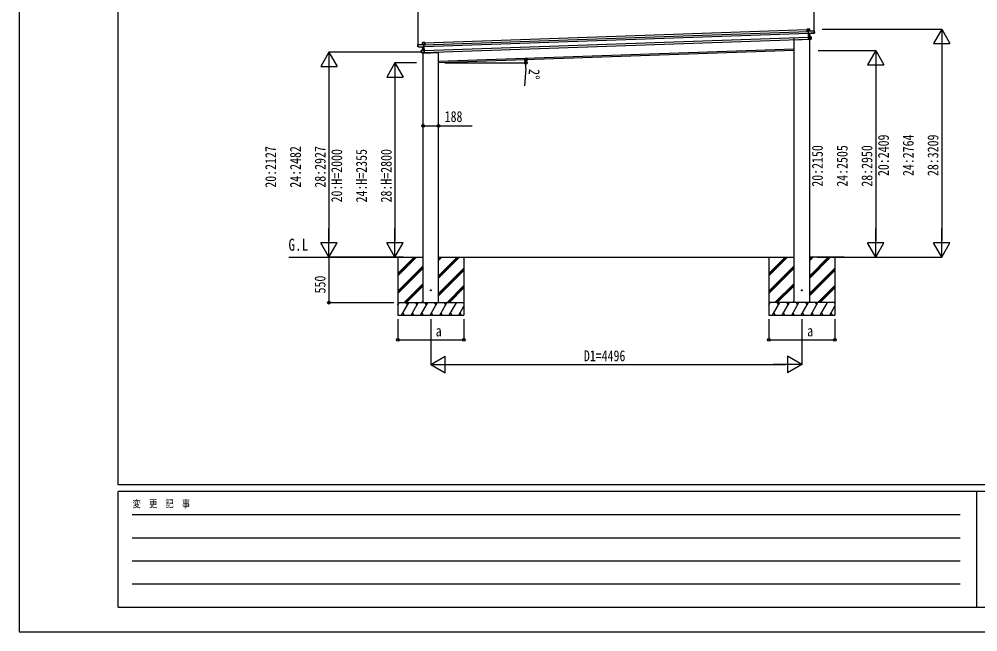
# Model space of a CAD drawing. Units: millimetres, scale not verified. Extents: x -16820 to 16820, y -11880 to 11880.
# Drawn here: x -16820 to -5205, y -11880 to -4460 of the extents above; entities that cross this region are included whole.
import ezdxf
from ezdxf.enums import TextEntityAlignment as Align

# ---------------------------------------------------------------- set-up
doc = ezdxf.new("R2010")
doc.units = ezdxf.units.MM
doc.header["$LTSCALE"] = 40
for name, color, linetype in [('0-2_USER1', 3, 'Continuous'), ('0-4_YKK_13', 4, 'Continuous'), ('0-5_YKK_A1', 4, 'Continuous'), ('0-6_YKK_D', 6, 'Continuous'), ('0-7_YKK_ZWAK', 7, 'Continuous')]:
    doc.layers.add(name, color=color, linetype=linetype)
doc.styles.add('ＭＳ ゴシック', font='')
doc.styles.get('ＭＳ ゴシック').set_extended_font_data('MS Gothic')

msp = doc.modelspace()

# ---------------------------------------------------------------- linework, layer by layer
at = {"layer": '0-4_YKK_13'}
for p, q in [((-7274.55, -4580.88), (-7273.76, -4580.02)), ((-7274.55, -4580.88), (-7273.66, -4606.36)), ((-7273.66, -4606.36), (-7272.72, -4606.33)), ((-7272.72, -4606.33), (-7273.63, -4580.35)), ((-7245.11, -4578.85), (-7273.59, -4579.84)), ((-7259.17, -4605.86), (-7272.72, -4606.33)), ((-7258.8, -4603.13), (-7259.25, -4603.62)), ((-7259.25, -4603.62), (-7259.23, -4604.36)), ((-7259.23, -4604.36), (-7258.43, -4603.5)), ((-7259.23, -4604.36), (-7258.27, -4631.73)), ((-7257.3, -4632.6), (-7258.3, -4603.82)), ((-7257.3, -4632.6), (-7258.27, -4631.73)), ((-7258.27, -4631.73), (-7258.18, -4634.33)), ((-7257.21, -4635.2), (-7258.18, -4634.33)), ((-7258.18, -4634.33), (-7256.78, -4674.27)), ((-7186.3, -4600.81), (-7258.05, -4603.32)), ((-7257.21, -4635.18), (-7257.3, -4632.6)), ((-7242.66, -4633.82), (-7257.21, -4635.18)), ((-7257.21, -4635.2), (-7256.74, -4635.64)), ((-7255.89, -4672.79), (-7257.21, -4635.2)), ((-7256.74, -4635.64), (-7242.64, -4634.32)), ((-7245.06, -4579.35), (-7244.59, -4579.33)), ((-7243.79, -4602.32), (-7244.59, -4579.33)), ((-7244.26, -4602.33), (-7243.79, -4602.32)), ((-7242.64, -4634.32), (-7241.28, -4673.17)), ((-7240.81, -4673.22), (-7242.17, -4634.27)), ((-7241.84, -4633.76), (-7185.31, -4628.32)), ((-7185.49, -4623.3), (-7193.01, -4623.56)), ((-7192.91, -4626.57), (-7193.01, -4623.56)), ((-7185.79, -4601.29), (-7186.26, -4601.31)), ((-7185.02, -4623.28), (-7185.79, -4601.29)), ((-7185.49, -4623.3), (-7185.02, -4623.28)), ((-7185.39, -4626.22), (-7185.31, -4628.32)), ((-7184.93, -4625.71), (-7185.02, -4623.28)), ((-7184.86, -4627.81), (-7184.93, -4625.71)), ((-11932.66, -4743.03), (-11933.13, -4743.05)), ((-11932.33, -4766.03), (-11933.13, -4743.05)), ((-11932.65, -4742.53), (-11904.17, -4741.54)), ((-11903.18, -4768.02), (-11904.09, -4742.03)), ((-11903.13, -4742.5), (-11903.99, -4741.7)), ((-11903.13, -4742.5), (-11902.24, -4767.98)), ((-7430.33, -4708.6), (-7429.89, -4710.21)), ((-7239.84, -4707.45), (-7424.89, -4713.87)), ((-7256.01, -4673.43), (-7256.78, -4674.27)), ((-7256.78, -4674.27), (-7255.7, -4705.34)), ((-7241.28, -4673.17), (-7255.89, -4672.79)), ((-7255.74, -4673.15), (-7255.88, -4673.29)), ((-7223.74, -4674.13), (-7255.88, -4673.29)), ((-7254.74, -4705.75), (-7255.86, -4673.79)), ((-7254.87, -4706.12), (-7255.7, -4705.34)), ((-7230.25, -4703.4), (-7254.74, -4705.75)), ((-7241.21, -4704.95), (-7240.85, -4707.49)), ((-7240.21, -4704.86), (-7239.84, -4707.45)), ((-7222.83, -4700.15), (-7230.36, -4700.41)), ((-7230.25, -4703.4), (-7230.36, -4700.41)), ((-7230.23, -4703.9), (-7222.72, -4703.17)), ((-7223.72, -4674.63), (-7223.25, -4674.62)), ((-7222.36, -4700.13), (-7223.25, -4674.62)), ((-7222.83, -4700.15), (-7222.36, -4700.13)), ((-7222.27, -4702.66), (-7222.36, -4700.13)), ((-11990.26, -4769.06), (-11989.79, -4769.04)), ((-11989.49, -4791.04), (-11990.26, -4769.06)), ((-11989.78, -4768.54), (-11918.03, -4766.03)), ((-11989.02, -4791.03), (-11989.49, -4791.04)), ((-11989.4, -4793.47), (-11989.49, -4791.04)), ((-11989.33, -4795.57), (-11989.4, -4793.47)), ((-11989.02, -4791.03), (-11981.49, -4790.76)), ((-11988.92, -4793.95), (-11988.85, -4796.05)), ((-11932.08, -4797.54), (-11988.85, -4796.05)), ((-11981.39, -4793.78), (-11981.49, -4790.76)), ((-11947.3, -4839.57), (-11947.77, -4839.59)), ((-11946.88, -4865.1), (-11947.77, -4839.59)), ((-11947.32, -4839.07), (-11915.32, -4835.99)), ((-11946.41, -4865.08), (-11946.88, -4865.1)), ((-11946.79, -4867.63), (-11946.88, -4865.1)), ((-11946.41, -4865.08), (-11938.88, -4864.82)), ((-11938.76, -4868.31), (-11946.3, -4868.11)), ((-11938.78, -4867.81), (-11938.88, -4864.82)), ((-11938.78, -4867.81), (-11914.18, -4868.45)), ((-11931.86, -4766.02), (-11932.33, -4766.03)), ((-11930.35, -4836.97), (-11931.71, -4798.02)), ((-11931.26, -4797.54), (-11916.65, -4797.88)), ((-11917.08, -4798.37), (-11931.24, -4798.04)), ((-11931.24, -4798.04), (-11929.88, -4836.89)), ((-11929.88, -4836.89), (-11915.34, -4835.49)), ((-11928.38, -4871.18), (-11743.31, -4864.68)), ((-11928.3, -4870.03), (-11928.38, -4871.18)), ((-11927.29, -4870.06), (-11927.37, -4871.15)), ((-11916.74, -4795.3), (-11917.74, -4766.52)), ((-11916.78, -4766.99), (-11917.64, -4766.19)), ((-11917.3, -4765.8), (-11916.81, -4766.25)), ((-11916.65, -4797.9), (-11917.08, -4798.37)), ((-11916.81, -4766.25), (-11916.78, -4766.99)), ((-11916.78, -4766.99), (-11915.83, -4794.37)), ((-11916.74, -4795.3), (-11915.83, -4794.37)), ((-11916.65, -4797.88), (-11916.74, -4795.3)), ((-11916.73, -4768.49), (-11903.18, -4768.02)), ((-11916.65, -4797.9), (-11915.74, -4796.97)), ((-11915.34, -4835.49), (-11916.65, -4797.9)), ((-11915.83, -4794.37), (-11915.74, -4796.97)), ((-11915.74, -4796.97), (-11914.34, -4836.9)), ((-11915.46, -4835.86), (-11915.32, -4835.99)), ((-11914.18, -4868.45), (-11915.3, -4836.49)), ((-11915.18, -4836.12), (-11914.34, -4836.9)), ((-11914.34, -4836.9), (-11913.26, -4867.98)), ((-11914.03, -4868.81), (-11913.26, -4867.98)), ((-11902.24, -4767.98), (-11903.18, -4768.02)), ((-11738.25, -4859.04), (-11738.58, -4860.68))]:
    msp.add_line(p, q, dxfattribs=at)
for points in [[(-7273.59, -4579.84), (-7273.6, -4579.86), (-7273.63, -4579.89), (-7273.69, -4579.95), (-7273.76, -4580.02)], [(-7273.63, -4580.35), (-7245.06, -4579.35), (-7244.26, -4602.33), (-7258.1, -4602.82)], [(-7258.3, -4603.82), (-7186.26, -4601.31), (-7185.49, -4623.3)], [(-7192.91, -4626.57), (-7257.3, -4632.6), (-7257.3, -4632.6)], [(-7242.23, -4634.28), (-7242.2, -4634.27), (-7242.18, -4634.27), (-7242.17, -4634.27)], [(-7241.84, -4633.76), (-7241.84, -4633.76), (-7241.85, -4633.76)], [(-7192.91, -4626.57), (-7192.9, -4626.95), (-7185.39, -4626.22)], [(-11904.09, -4742.03), (-11932.66, -4743.03), (-11931.86, -4766.02), (-11918.01, -4765.53)], [(-11904.17, -4741.54), (-11904.15, -4741.55), (-11904.12, -4741.58), (-11904.06, -4741.63), (-11903.99, -4741.7)], [(-7255.88, -4673.29), (-7255.88, -4673.3), (-7255.91, -4673.33), (-7255.95, -4673.37), (-7256.01, -4673.43)], [(-7255.86, -4673.79), (-7223.72, -4674.63), (-7222.83, -4700.15)], [(-7254.87, -4706.12), (-7254.81, -4706.18), (-7254.76, -4706.22), (-7254.73, -4706.24), (-7254.72, -4706.25)], [(-7254.72, -4706.25), (-7230.23, -4703.9), (-7230.25, -4703.4)], [(-7241.28, -4673.17), (-7241.19, -4673.18), (-7241.1, -4673.19), (-7241.02, -4673.2), (-7240.95, -4673.2), (-7240.89, -4673.21), (-7240.85, -4673.21), (-7240.82, -4673.22), (-7240.81, -4673.22)], [(-11917.74, -4766.52), (-11989.79, -4769.04), (-11989.02, -4791.03)], [(-11981.39, -4793.78), (-11981.38, -4794.15), (-11988.92, -4793.95)], [(-11981.39, -4793.78), (-11916.74, -4795.3), (-11916.74, -4795.3)], [(-11915.3, -4836.49), (-11947.3, -4839.57), (-11946.41, -4865.08)], [(-11914.17, -4868.95), (-11938.76, -4868.31), (-11938.78, -4867.81)], [(-11932.08, -4797.54), (-11932.07, -4797.54), (-11932.07, -4797.54)], [(-11931.65, -4798.02), (-11931.68, -4798.02), (-11931.7, -4798.02), (-11931.71, -4798.02)], [(-11929.88, -4836.89), (-11929.98, -4836.91), (-11930.06, -4836.92), (-11930.15, -4836.93), (-11930.22, -4836.95), (-11930.27, -4836.95), (-11930.32, -4836.96), (-11930.34, -4836.97), (-11930.35, -4836.97)], [(-11915.32, -4835.99), (-11915.31, -4836), (-11915.28, -4836.03), (-11915.24, -4836.07), (-11915.18, -4836.12)], [(-11914.03, -4868.81), (-11914.09, -4868.87), (-11914.13, -4868.92), (-11914.16, -4868.94), (-11914.17, -4868.95)]]:
    msp.add_lwpolyline(points, dxfattribs=at)
for centre in [(-11832, -7743.56), (-7336.58, -7743.18)]:
    msp.add_circle(centre, 5, dxfattribs=at)
for centre, radius, start, end in [((-7258.07, -4603.82), 1, 92, 137), ((-7256.6, -4600.97), 3.08, 224.50749, 234.22646), ((-7251.91, -4609.54), 8.88, 136.94482, 137.18495), ((-7258.04, -4603.82), 0.5, 92, 137), ((-7256.03, -4602.87), 2.08, 178.55929, 192.42625), ((-7245.09, -4579.35), 0.5, 2, 92), ((-7247.13, -4579.3), 2.07, 358.55048, 12.44867), ((-7242.18, -4602.39), 2.08, 178.55929, 192.42625), ((-7243.29, -4602.3), 0.5, 182, 272), ((-7240.38, -4633.99), 2.28, 175.72193, 188.26437), ((-7241.75, -4634.24), 0.483, 101.4924, 184.59913), ((-7241.67, -4634.25), 0.5, 95.5, 182), ((-7186.29, -4601.31), 0.5, 2, 92), ((-7188.33, -4601.26), 2.08, 358.55929, 12.42625), ((-7185.36, -4627.82), 0.5, 275.5, 2), ((-11932.63, -4743.03), 0.5, 92, 182), ((-11930.6, -4742.83), 2.07, 171.55133, 185.44952), ((-7425.07, -4708.88), 5, 195.5, 272), ((-7239.22, -4673.35), 2.07, 175.06677, 188.93323), ((-7240.31, -4673.2), 0.5, 182, 268.5), ((-7223.75, -4674.63), 0.5, 2, 88.5), ((-7225.78, -4674.45), 2.07, 355.06602, 8.93398), ((-7222.77, -4702.67), 0.5, 275.5, 2), ((-11989.76, -4769.04), 0.5, 92, 182), ((-11987.72, -4768.84), 2.08, 171.57375, 185.44071), ((-11988.83, -4795.55), 0.5, 182, 268.5), ((-11947.27, -4839.57), 0.5, 95.5, 182), ((-11945.26, -4839.25), 2.07, 175.06602, 188.93398), ((-11946.29, -4867.61), 0.5, 182, 268.5), ((-11932.83, -4766.05), 0.5, 272, 2), ((-11932.21, -4798.04), 0.5, 2, 88.5), ((-11932.13, -4798.02), 0.483, 359.40087, 82.5076), ((-11933.92, -4766.21), 2.08, 351.57375, 5.44071), ((-11933.52, -4797.87), 2.28, 355.73562, 8.27807), ((-11930.85, -4836.98), 0.5, 275.5, 2), ((-11931.93, -4837.21), 2.07, 355.06677, 8.93323), ((-11920.08, -4765.73), 2.08, 351.57375, 5.44071), ((-11918.01, -4766.53), 0.5, 47, 92), ((-11917.98, -4766.53), 1, 47, 92), ((-11919.64, -4763.8), 3.08, 309.77354, 319.49251), ((-11923.72, -4772.67), 8.88, 46.81505, 47.05517), ((-11743.48, -4859.68), 5, 272, 348.5)]:
    msp.add_arc(centre, radius, start, end, dxfattribs=at)
for centre, major_axis, ratio, start_param, end_param in [((-7274.1, -4580.36), (-0.017, 0.5), 0.944124, 4.71238898, 5.42585015), ((-7258.77, -4603.84), (-0.017, 0.5), 0.944124, 4.71238898, 5.42585015), ((-7256.72, -4635.64), (0.488, -0.456), 0.023136, 3.16478273, 4.68830004), ((-7242.72, -4633.87), (0.997, 0.096), 0.043579, 0.51190197, 1.5070393), ((-7242.67, -4634.37), (0.498, 0.079), 0.086186, 0.49147269, 1.49908743), ((-7242.72, -4633.87), (0.997, 0.096), 0.043579, 0.50900782, 0.51190197), ((-7185.43, -4625.72), (0.017, -0.5), 0.999045, 0.06102831, 1.57079633), ((-11903.62, -4742.02), (-0.017, 0.5), 0.944124, 0.85733516, 1.57079633), ((-7256.33, -4673.78), (-0.196, 0.467), 0.921944, 4.3224851, 5.1060198), ((-7255.42, -4672.8), (-0.196, 0.467), 0.921944, 1.18089244, 1.96442714), ((-7255.21, -4705.8), (0.163, 0.48), 0.921944, 4.31875817, 5.10229286), ((-11988.91, -4793.45), (0.017, -0.5), 0.999045, 4.71238898, 6.222157), ((-11931.2, -4797.58), (-1, 0.03), 0.043579, 4.77614601, 5.77128334), ((-11931.2, -4797.58), (-1, 0.03), 0.043579, 5.77128334, 5.77417749), ((-11931.21, -4798.08), (-0.502, 0.044), 0.086186, 4.78409788, 5.79171262), ((-11917.27, -4766.51), (-0.017, 0.5), 0.944124, 0.85733516, 1.57079633), ((-11917.1, -4798.37), (-0.455, -0.489), 0.023136, 1.59488526, 3.11840257), ((-11915.81, -4835.54), (0.163, 0.48), 0.921944, 4.31875817, 5.10229286), ((-11914.83, -4836.45), (0.163, 0.48), 0.921944, 1.17716551, 1.96070021), ((-11913.71, -4868.47), (-0.196, 0.467), 0.921944, 1.18089244, 1.96442714)]:
    msp.add_ellipse(centre, major_axis=major_axis, ratio=ratio, start_param=start_param, end_param=end_param, dxfattribs=at)
at = {"layer": '0-5_YKK_A1'}
for p, q in [((-11916.64, -4771.21), (-7259.08, -4608.56)), ((-11915.94, -4791.2), (-7258.38, -4628.55)), ((-11903.02, -4745.72), (-7274.44, -4584.09)), ((-11914.19, -4841.17), (-7256.64, -4678.52)), ((-11913.36, -4865.15), (-7255.8, -4702.51)), ((-7430.33, -7893.18), (-7430.33, -4687.65)), ((-7242.33, -7893.18), (-7242.33, -4684.11)), ((-11926.25, -7893.56), (-11926.25, -4870.09)), ((-11738.25, -4968.61), (-7430.33, -4818.17)), ((-7430.33, -4838.18), (-11738.25, -4988.62)), ((-11738.25, -7893.56), (-11738.25, -4859.04)), ((-13551.01, -7343.62), (-11926.25, -7343.62)), ((-12344.89, -7343.62), (-11926.25, -7343.62)), ((-12232.25, -7343.56), (-12232.25, -8043.56)), ((-12232.25, -7570.19), (-12005.62, -7343.56)), ((-12232.25, -7541.9), (-12033.9, -7343.56)), ((-12232.25, -7556.05), (-12019.82, -7343.62)), ((-11738.25, -7343.62), (-7430.33, -7343.24)), ((-11738.25, -7384.56), (-11697.25, -7343.56)), ((-11738.25, -7370.42), (-11711.39, -7343.56)), ((-11738.25, -7356.27), (-11725.53, -7343.56)), ((-11738.25, -7596.69), (-11485.16, -7343.6)), ((-11738.25, -7582.55), (-11499.3, -7343.6)), ((-11738.25, -7568.4), (-11513.44, -7343.6)), ((-11432.25, -7343.56), (-11432.25, -8043.56)), ((-7736.33, -7343.18), (-7736.33, -8043.18)), ((-7736.33, -7569.81), (-7509.7, -7343.18)), ((-7736.33, -7541.52), (-7537.99, -7343.18)), ((-7736.33, -7555.67), (-7523.9, -7343.24)), ((-7242.33, -7384.18), (-7201.34, -7343.18)), ((-7242.33, -7370.03), (-7215.48, -7343.18)), ((-7242.33, -7355.89), (-7229.62, -7343.18)), ((-7242.33, -7596.31), (-6989.24, -7343.22)), ((-7242.33, -7582.17), (-7003.38, -7343.22)), ((-7242.33, -7568.02), (-7017.53, -7343.22)), ((-6823.7, -7343.24), (-7242.33, -7343.24)), ((-6936.33, -7343.18), (-6936.33, -8043.18)), ((-12232.25, -7754.04), (-11926.25, -7448.04)), ((-12232.25, -7768.18), (-11926.25, -7462.18)), ((-12232.25, -7782.32), (-11926.25, -7476.32)), ((-11738.25, -7780.53), (-11432.25, -7474.54)), ((-11738.25, -7794.68), (-11432.25, -7488.68)), ((-11738.25, -7808.82), (-11432.25, -7502.82)), ((-7736.33, -7753.65), (-7430.33, -7447.66)), ((-7736.33, -7767.8), (-7430.33, -7461.8)), ((-7736.33, -7781.94), (-7430.33, -7475.94)), ((-7242.33, -7780.15), (-6936.33, -7474.16)), ((-7242.33, -7794.3), (-6936.33, -7488.3)), ((-7242.33, -7808.44), (-6936.33, -7502.44)), ((-12159.64, -7893.56), (-11926.25, -7660.17)), ((-7663.73, -7893.18), (-7430.33, -7659.79)), ((-12145.5, -7893.56), (-11926.25, -7674.31)), ((-12131.35, -7893.56), (-11926.25, -7688.45)), ((-11639.14, -7893.56), (-11432.25, -7686.67)), ((-11625, -7893.56), (-11432.25, -7700.81)), ((-11610.85, -7893.56), (-11432.25, -7714.95)), ((-7649.58, -7893.18), (-7430.33, -7673.93)), ((-7635.44, -7893.18), (-7430.33, -7688.07)), ((-7143.23, -7893.18), (-6936.33, -7686.29)), ((-7129.08, -7893.18), (-6936.33, -7700.43)), ((-7114.94, -7893.18), (-6936.33, -7714.57)), ((-11432.25, -7893.56), (-12232.25, -7893.56)), ((-12232.25, -7922.5), (-12215.54, -7893.56)), ((-12186.67, -8043.56), (-12100.07, -7893.56)), ((-12115.07, -7919.54), (-12130.07, -7893.56)), ((-12071.2, -8043.56), (-11984.6, -7893.56)), ((-11999.6, -7919.54), (-12014.6, -7893.56)), ((-11955.73, -8043.56), (-11869.13, -7893.56)), ((-11947.51, -7893.56), (-11926.25, -7872.3)), ((-11884.13, -7919.54), (-11899.13, -7893.56)), ((-11840.26, -8043.56), (-11753.66, -7893.56)), ((-11768.66, -7919.54), (-11783.66, -7893.56)), ((-11724.79, -8043.56), (-11638.19, -7893.56)), ((-11653.19, -7919.54), (-11668.19, -7893.56)), ((-11609.32, -8043.56), (-11522.72, -7893.56)), ((-11432.25, -7902.22), (-11437.25, -7893.56)), ((-6936.33, -7893.18), (-7736.33, -7893.18)), ((-7736.33, -7922.12), (-7719.63, -7893.18)), ((-7690.76, -8043.18), (-7604.16, -7893.18)), ((-7619.16, -7919.16), (-7634.16, -7893.18)), ((-7575.29, -8043.18), (-7488.68, -7893.18)), ((-7503.69, -7919.16), (-7518.69, -7893.18)), ((-7459.82, -8043.18), (-7373.21, -7893.18)), ((-7451.59, -7893.18), (-7430.33, -7871.92)), ((-7388.22, -7919.16), (-7403.22, -7893.18)), ((-7344.35, -8043.18), (-7257.75, -7893.18)), ((-7272.75, -7919.16), (-7287.75, -7893.18)), ((-7228.88, -8043.18), (-7142.27, -7893.18)), ((-7157.28, -7919.16), (-7172.28, -7893.18)), ((-7113.41, -8043.18), (-7026.8, -7893.18)), ((-6936.33, -7901.84), (-6941.34, -7893.18)), ((-12230.54, -7919.54), (-12232.25, -7916.58)), ((-11493.85, -8043.56), (-11432.25, -7936.86)), ((-7734.63, -7919.16), (-7736.33, -7916.2)), ((-6997.94, -8043.18), (-6936.33, -7936.48)), ((-12232.25, -8043.56), (-11432.25, -8043.56)), ((-12171.67, -8017.58), (-12156.67, -8043.56)), ((-12056.2, -8017.58), (-12041.2, -8043.56)), ((-11940.73, -8017.58), (-11925.73, -8043.56)), ((-11825.26, -8017.58), (-11810.26, -8043.56)), ((-11709.79, -8017.58), (-11694.79, -8043.56)), ((-11594.32, -8017.58), (-11579.32, -8043.56)), ((-11478.85, -8017.58), (-11463.85, -8043.56)), ((-7736.33, -8043.18), (-6936.33, -8043.18)), ((-7675.76, -8017.2), (-7660.76, -8043.18)), ((-7560.29, -8017.2), (-7545.29, -8043.18)), ((-7444.82, -8017.2), (-7429.82, -8043.18)), ((-7329.35, -8017.2), (-7314.35, -8043.18)), ((-7213.88, -8017.2), (-7198.88, -8043.18)), ((-7098.41, -8017.2), (-7083.41, -8043.18)), ((-6982.94, -8017.2), (-6967.94, -8043.18))]:
    msp.add_line(p, q, dxfattribs=at)
at = {"layer": '0-6_YKK_D'}
for p, q in [((-11987.1, -4772.47), (-11987.1, -3978.78)), ((-7187.1, -4624.27), (-7187.1, -3978.78)), ((-7091.22, -4579.78), (-5641.33, -4579.78)), ((-5642.33, -4579.78), (-5742.33, -4752.98)), ((-5642.33, -4579.78), (-5542.33, -4752.98)), ((-5642.33, -4579.78), (-5642.33, -4926.19)), ((-5742.33, -4752.98), (-5542.33, -4752.98)), ((-13066.69, -4861.54), (-13166.69, -5034.75)), ((-11939.88, -4861.54), (-13067.69, -4861.54)), ((-13066.69, -4861.54), (-12966.69, -5034.75)), ((-13066.69, -4861.54), (-13066.69, -5207.95)), ((-7137.37, -4838.18), (-6441.33, -4838.18)), ((-6442.33, -4838.18), (-6542.33, -5011.39)), ((-6442.33, -4838.18), (-6342.33, -5011.39)), ((-6442.33, -4838.18), (-6442.33, -5184.59)), ((-5642.33, -4779.78), (-5642.33, -7143.24)), ((-12266.69, -4988.62), (-12366.69, -5161.82)), ((-12004.47, -4988.62), (-12267.69, -4988.62)), ((-12266.69, -4988.62), (-12166.69, -5161.82)), ((-12266.69, -4988.62), (-12266.69, -5335.03)), ((-11663.88, -4988.62), (-10679.88, -4988.62)), ((-13166.69, -5034.75), (-12966.69, -5034.75)), ((-13066.69, -5061.54), (-13066.69, -7143.62)), ((-10683.07, -5056.58), (-10696.75, -5268.94)), ((-6542.33, -5011.39), (-6342.33, -5011.39)), ((-6442.33, -5038.18), (-6442.33, -7143.24)), ((-12366.69, -5161.82), (-12166.69, -5161.82)), ((-12266.69, -5188.62), (-12266.69, -7143.62)), ((-13066.69, -7343.62), (-13066.69, -6997.21)), ((-12266.69, -7343.62), (-12266.69, -6997.21)), ((-6442.33, -7343.24), (-6442.33, -6996.83)), ((-5642.33, -7343.24), (-5642.33, -6996.83)), ((-13066.69, -7343.62), (-13166.69, -7170.41)), ((-12966.69, -7170.41), (-13166.69, -7170.41)), ((-13066.69, -7343.62), (-12966.69, -7170.41)), ((-12266.69, -7343.62), (-12366.69, -7170.41)), ((-12166.69, -7170.41), (-12366.69, -7170.41)), ((-12266.69, -7343.62), (-12166.69, -7170.41)), ((-6442.33, -7343.24), (-6542.33, -7170.03)), ((-6342.33, -7170.03), (-6542.33, -7170.03)), ((-6442.33, -7343.24), (-6342.33, -7170.03)), ((-5642.33, -7343.24), (-5742.33, -7170.03)), ((-5542.33, -7170.03), (-5742.33, -7170.03)), ((-5642.33, -7343.24), (-5542.33, -7170.03)), ((-12282.25, -7343.56), (-13067.69, -7343.56)), ((-12166.25, -7343.62), (-13067.69, -7343.62)), ((-13066.69, -7343.56), (-13066.69, -7893.56)), ((-12166.25, -7343.62), (-12267.69, -7343.62)), ((-7152.01, -7343.24), (-6441.33, -7343.24)), ((-7152.01, -7343.24), (-5641.33, -7343.24)), ((-12282.25, -7893.56), (-13067.69, -7893.56)), ((-12232.25, -8093.56), (-12232.25, -8344.43)), ((-11832.25, -8093.18), (-11832.25, -8644.43)), ((-11432.25, -8093.56), (-11432.25, -8344.43)), ((-7736.33, -8093.18), (-7736.33, -8344.05)), ((-7336.33, -8093.18), (-7336.33, -8644.43)), ((-6936.33, -8093.18), (-6936.33, -8344.05)), ((-12232.25, -8343.43), (-11432.25, -8343.43)), ((-7736.33, -8343.05), (-6936.33, -8343.05)), ((-11832.25, -8643.43), (-11659.04, -8543.43)), ((-11659.04, -8743.43), (-11659.04, -8543.43)), ((-7336.33, -8643.43), (-7509.54, -8543.43)), ((-7509.54, -8543.43), (-7509.54, -8743.43)), ((-11832.25, -8643.43), (-11659.04, -8743.43)), ((-11832.25, -8643.43), (-11485.84, -8643.43)), ((-11632.25, -8643.43), (-7536.33, -8643.43)), ((-7336.33, -8643.43), (-7682.74, -8643.43)), ((-7336.33, -8643.43), (-7509.54, -8743.43))]:
    msp.add_line(p, q, dxfattribs=at)
msp.add_lwpolyline([(-11926.25, -5750.39), (-11738.25, -5750.39), (-11333.18, -5750.39)], dxfattribs=at)
for centre in [(-10681.53, -4951.72), (-10680.88, -4988.62), (-11926.25, -5750.39), (-11738.25, -5750.39), (-13066.69, -7893.56), (-12232.25, -8343.43), (-11432.25, -8343.43), (-7736.33, -8343.05), (-6936.33, -8343.05)]:
    msp.add_circle(centre, 17, dxfattribs=at)
for start, end in [(356.31463, 0), (0, 2)]:
    msp.add_arc((-11738.25, -4988.62), 1057.37, start, end, dxfattribs=at)
at = {"layer": '0-7_YKK_ZWAK'}
for p, q in [((-15619.92, -10100), (-15619.92, 11100)), ((15580.08, -10100), (-15619.92, -10100)), ((-5219.92, -10180), (-15619.92, -10180)), ((-15619.92, -11580), (-15619.92, -10180)), ((-5219.92, -10180), (-5219.92, -11580)), ((-19.92, -10180), (-5219.92, -10180)), ((-15449.92, -10460), (-5419.92, -10460)), ((-15449.92, -10740), (-5419.92, -10740)), ((-15449.92, -11020), (-5419.92, -11020)), ((-15449.92, -11300), (-5419.92, -11300)), ((-15619.92, -11580), (-5219.92, -11580)), ((-5219.92, -11580), (-19.92, -11580))]:
    msp.add_line(p, q, dxfattribs=at)
msp.add_lwpolyline([(-16820, -11880), (16820, -11880), (16820, 11880), (-16820, 11880)], close=True, dxfattribs=at)

# ---------------------------------------------------------------- texts
at = {"layer": '0-2_USER1', "style": 'ＭＳ ゴシック', "width": 0.8}
msp.add_text('G.L', height=146.6, dxfattribs=at).set_placement((-13557.15, -7308.49), align=Align.BOTTOM_LEFT)
at = {"layer": '0-6_YKK_D', "style": 'ＭＳ ゴシック', "width": 0.8}
for s, rotation, p in [('2°', 266.315, (-10682.32, -5057.43)), ('20:2409', 90, (-6243.33, -6359.91)), ('24:2764', 90, (-5943.33, -6359.91)), ('28:3209', 90, (-5643.33, -6359.91)), ('20:2127', 90, (-13667.69, -6500.98)), ('24:2482', 90, (-13367.69, -6500.98)), ('28:2927', 90, (-13067.69, -6500.98)), ('20:2150', 90, (-7043.33, -6489.11)), ('24:2505', 90, (-6743.33, -6489.11)), ('28:2950', 90, (-6443.33, -6489.11)), ('20:H=2000', 90, (-12867.69, -6679.72)), ('24:H=2355', 90, (-12567.69, -6679.72)), ('28:H=2800', 90, (-12267.69, -6679.72)), ('550', 90, (-13068.91, -7781.76))]:
    msp.add_text(s, height=132, rotation=rotation, dxfattribs=at).set_placement(p, align=Align.BOTTOM_LEFT)
for s, p in [('188', (-11664.92, -5745.05)), ('a', (-11773.05, -8341.2)), ('a', (-7272.67, -8340.82)), ('D1=4496', (-9977.89, -8642.43))]:
    msp.add_text(s, height=132, dxfattribs=at).set_placement(p, align=Align.BOTTOM_LEFT)
at = {"layer": '0-7_YKK_ZWAK', "style": 'ＭＳ ゴシック', "width": 0.8}
msp.add_text('変  更  記  事', height=87.98, dxfattribs=at).set_placement((-15445.24, -10400), align=Align.BOTTOM_LEFT)

doc.saveas('drawing.dxf')
